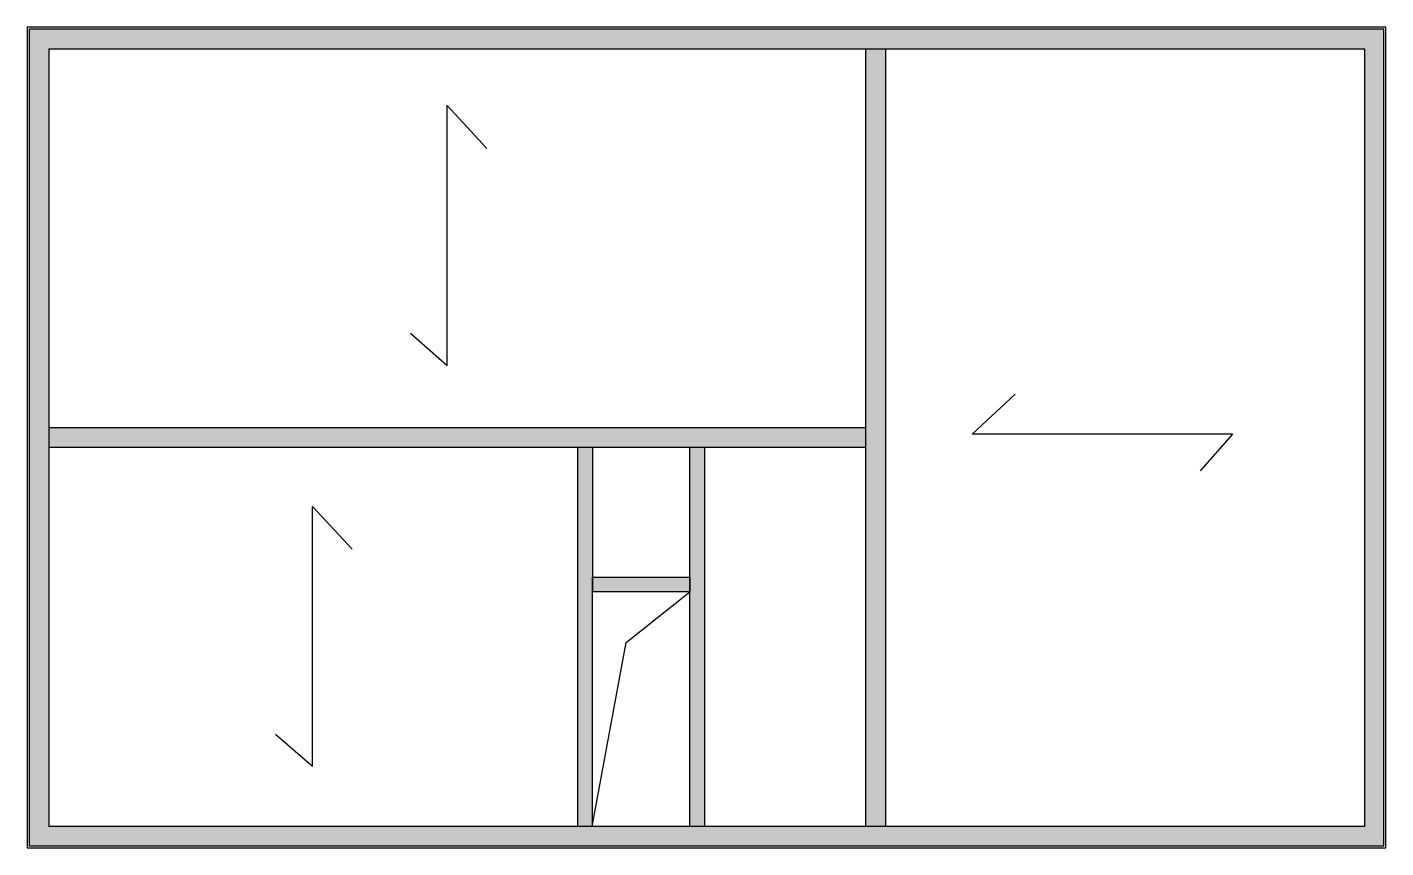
# Model space of a CAD drawing. Header units: millimetres. Extents: x 1869 to 3259, y 1660 to 2500.
import ezdxf

# ---------------------------------------------------------------- set-up
doc = ezdxf.new("R2010")
doc.units = ezdxf.units.MM

msp = doc.modelspace()

# ---------------------------------------------------------------- hatches: boundary and pattern name
h = msp.add_hatch(color=256)
h.dxf.hatch_style = 1
h.paths.add_polyline_path([(2747.4, 2477.5), (2727.4, 2477.5), (2727.4, 1681.5), (2747.4, 1681.5)], flags=0)
h.paths.add_polyline_path([(2727.4, 2089.5), (1891.4, 2089.5), (1891.4, 2069.5), (2727.4, 2069.5)], flags=0)
h.paths.add_polyline_path([(3257.4, 2497.5), (1871.4, 2497.5), (1871.4, 1661.5), (3257.4, 1661.5)])
h.paths.add_polyline_path([(1891.4, 1681.5), (1891.4, 2477.5), (3237.4, 2477.5), (3237.4, 1681.5)], flags=16)
h.paths.add_polyline_path([(2727.4, 2069.5), (1891.4, 2069.5), (1891.4, 2089.5), (2727.4, 2089.5)], flags=0)
h = msp.add_hatch(color=256)
h.dxf.hatch_style = 1
h.paths.add_polyline_path([(2747.4, 2477.5), (2727.4, 2477.5), (2727.4, 1681.5), (2747.4, 1681.5)])
h = msp.add_hatch(color=256)
h.dxf.hatch_style = 1
h.paths.add_polyline_path([(2727.4, 2089.5), (1891.4, 2089.5), (1891.4, 2069.5), (2727.4, 2069.5)])
h = msp.add_hatch(color=256)
h.dxf.hatch_style = 1
h.paths.add_polyline_path([(2447.4, 1921.5), (2447.6, 2069.5), (2432.6, 2069.5), (2432.6, 1681.5), (2447.4, 1681.5)])
h = msp.add_hatch(color=256)
h.dxf.hatch_style = 1
h.paths.add_polyline_path([(2547.4, 1936.5), (2447.6, 1936.5), (2447.6, 1921.5), (2547.4, 1921.5)])
h.paths.add_polyline_path([(2562.4, 2069.5), (2547.4, 2069.5), (2547.4, 1921.5), (2547.4, 1681.5), (2562.4, 1681.5)])

# ---------------------------------------------------------------- linework, layer by layer
for p, q in [((1871.4, 2497.5), (1871.4, 1661.5)), ((3257.4, 2497.5), (1871.4, 2497.5)), ((3257.4, 1661.5), (3257.4, 2497.5)), ((1891.4, 2477.5), (1891.4, 1681.5)), ((1891.4, 2477.5), (3237.4, 2477.5)), ((2727.4, 1681.5), (2727.4, 2477.5)), ((2747.4, 2477.5), (2747.4, 1681.5)), ((3237.4, 2477.5), (3237.4, 1681.5)), ((2299, 2153), (2299, 2419.3)), ((2299, 2419.3), (2339.7, 2375.4)), ((2299, 2153), (2261.4, 2185.9)), ((2836.1, 2083), (2880, 2123.8)), ((2727.4, 2089.5), (1891.4, 2089.5)), ((1891.4, 2089.5), (1891.4, 2069.5)), ((3102.4, 2083), (2836.1, 2083)), ((3102.4, 2083), (3069.5, 2045.4)), ((1891.4, 2069.5), (2727.4, 2069.5)), ((2432.6, 1681.5), (2432.6, 2069.5)), ((2432.6, 2069.5), (2447.6, 2069.5)), ((2447.6, 2069.5), (2447.6, 1921.5)), ((2547.4, 1921.5), (2547.4, 2069.5)), ((2547.4, 2069.5), (2562.4, 2069.5)), ((2562.4, 2069.5), (2562.4, 1681.5)), ((2161.1, 1742.7), (2161.1, 2009)), ((2161.1, 2009), (2201.8, 1965.1)), ((2447.6, 1921.5), (2447.6, 1936.5)), ((2447.6, 1936.5), (2547.4, 1936.5)), ((2547.4, 1936.5), (2547.4, 1921.5)), ((2547.4, 1921.5), (2447.4, 1921.5)), ((2447.4, 1921.5), (2447.4, 1681.5)), ((2482.2, 1869.8), (2547.4, 1921.5)), ((2547.4, 1681.5), (2547.4, 1921.5)), ((2447.4, 1681.5), (2482.2, 1869.8)), ((2161.1, 1742.7), (2123.5, 1775.6)), ((3237.4, 1681.5), (1891.4, 1681.5)), ((2747.4, 1681.5), (2727.4, 1681.5)), ((1871.4, 1661.5), (3257.4, 1661.5))]:
    msp.add_line(p, q)
msp.add_lwpolyline([(1869.4, 1659.5), (3259.4, 1659.5), (3259.4, 2499.5), (1869.4, 2499.5)], close=True)

doc.saveas('drawing.dxf')
